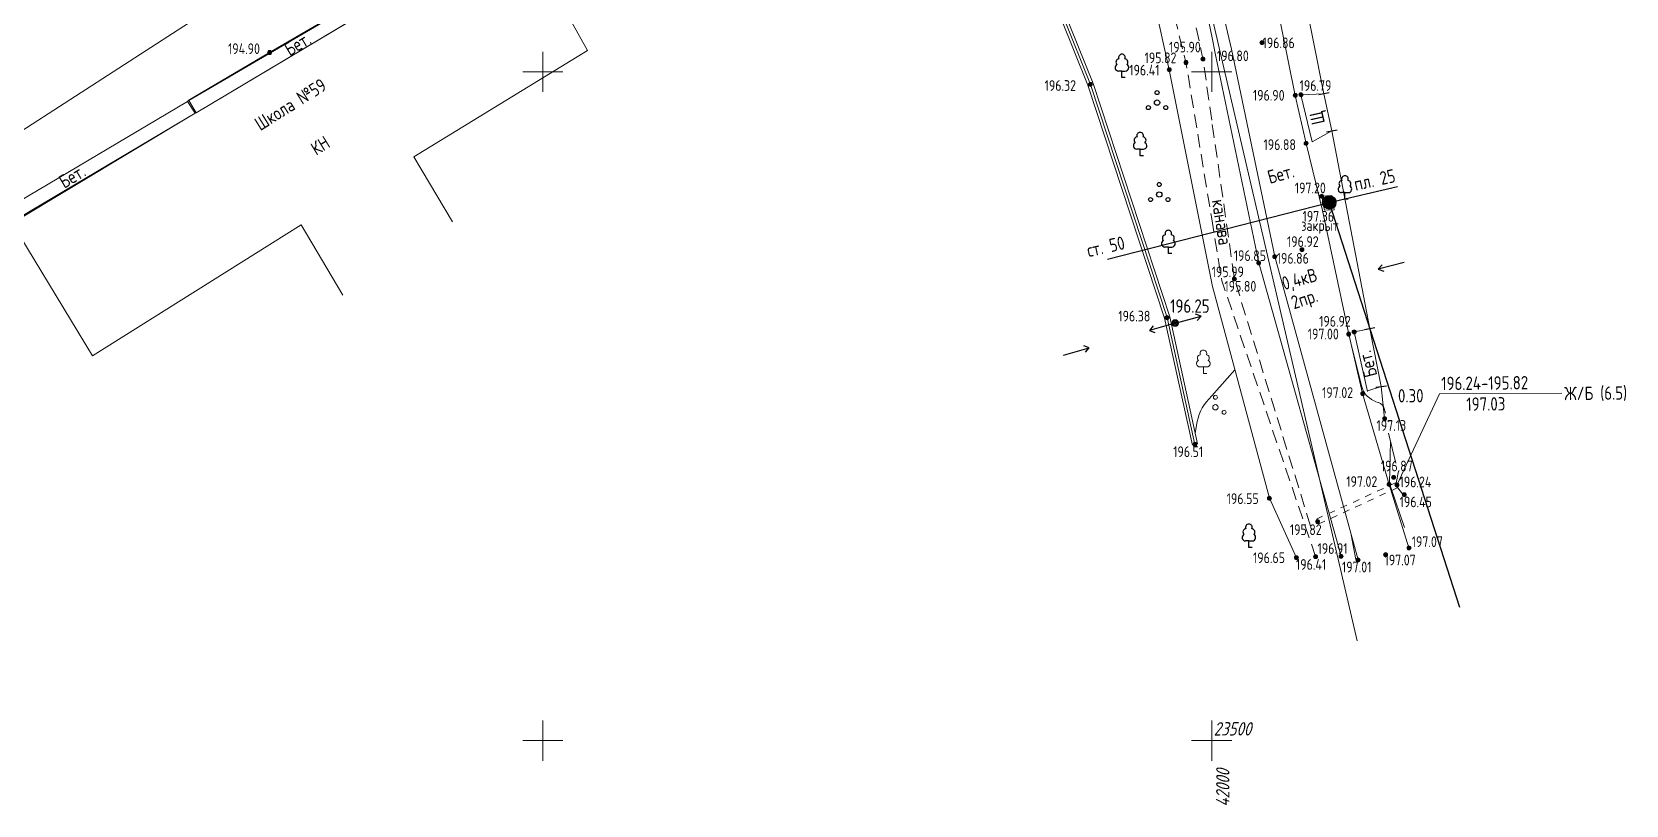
# Model space of a CAD drawing. Header units: metres. Extents: x 41798 to 42103, y 23448 to 23652.
# Drawn here: x 41911.8 to 42031, y 23495.2 to 23553 of the extents above; entities that cross this region are included whole.
import ezdxf

# ---------------------------------------------------------------- set-up
doc = ezdxf.new("R2010")
doc.units = ezdxf.units.M
for name, pattern in [('g5_01_5x1_5', [3, 1.5, -1.5]), ('g5_01x1', [2, 1, -1]), ('g5_02x1', [3, 2, -1])]:
    doc.linetypes.add(name, pattern=pattern)
for name, color, linetype in [('02_Сетка', 7, 'Continuous'), ('03_Здания и строения', 7, 'Continuous'), ('06_Инженерно-технические сооружения', 7, 'Continuous'), ('07_Объекты электропередачи', 7, 'Continuous'), ('10_Границы покрытий и угодий', 7, 'Continuous'), ('11_Гидрография', 7, 'Continuous'), ('13_Растительность', 7, 'Continuous'), ('14_Ограждения', 7, 'Continuous'), ('19_Горизонтали', 7, 'Continuous'), ('31_Водопровод', 7, 'Continuous'), ('35_Телефон', 7, 'Continuous'), ('44_Крышки колодцев', 7, 'Continuous'), ('45_Номера колодцев', 7, 'Continuous'), ('61_Отметки высоты поверхности', 7, 'Continuous')]:
    doc.layers.add(name, color=color, linetype=linetype)
doc.styles.add('LIKE11', font='bm431.shx')
doc.styles.add('Line_GUGK', font='', dxfattribs={"height": 1})
doc.styles.get("Standard").update_dxf_attribs({"font": 'GOST_0.TTF', "height": 2})
doc.styles.get('Line_GUGK').set_extended_font_data('Bm431', italic=True)
doc.linetypes.add('133_2', pattern='A,4,[27,GUGK_2005.shx,S=0.8,R=0,X=0,Y=0],4,-2', length=10)
doc.linetypes.add('g5_122_v', pattern='A,2,-2,3,-0.6,["В",Line_GUGK,S=2,R=0,X=0,Y=-1],-2.8,3,-2,8,-2,8,-2,6', length=41.4)
doc.linetypes.add('g5_472', pattern='A,0,-8,[25,GUGK_2005.shx,S=0.8,R=0,X=0,Y=-0.4],0', length=8)
doc.linetypes.add('g5_474_1a', pattern='A,2,-0.5,[28,GUGK_2005.shx,S=2,R=0,X=0,Y=0],-0.5,2', length=5)

# ---------------------------------------------------------------- blocks, each defined once
blk = doc.blocks.new('g5_115_1')
at = {"color": 0, "flags": 128}
for points in [[(0, 0), (4, 0)], [(3.29, -0.5), (4, 0), (3.29, 0.5)]]:
    blk.add_lwpolyline(points, dxfattribs=at)
blk = doc.blocks.new('g5_330')
at = {"linetype": 'ByBlock'}
blk.add_hatch(color=0, dxfattribs=at).paths.add_polyline_path([(-0.3, 0, 1), (0.3, 0, 1)])
at = {"color": 0, "linetype": 'ByBlock', "lineweight": -2}
blk.add_circle((0, 0), 0.3, dxfattribs=at)
at = {"color": 0, "linetype": 'ByBlock', "lineweight": 15, "flags": 12}
for tag, p in [('number', (-7.62, -0.8)), ('z', (0.5, -0.8))]:
    blk.add_attdef(tag, p, '', height=1.6, dxfattribs=at)
blk = doc.blocks.new('g5_394')
at = {"color": 0}
for centre, radius in [((0, 0), 0.4), ((0, 1.5), 0.3), ((-1.3, -0.75), 0.3), ((1.3, -0.75), 0.3)]:
    blk.add_circle(centre, radius, dxfattribs=at)
blk = doc.blocks.new('g5_388_1')
at = {"color": 0, "flags": 128}
blk.add_lwpolyline([(0, 0.99), (0.51, 0.99, 0.798042), (0.73, 1.95, 0.636328), (0.46, 2.81, 0.533064), (0, 3.5, 0.533064), (-0.46, 2.81, 0.636328), (-0.73, 1.95, 0.798042), (-0.51, 0.99)], format="xyb", dxfattribs=at)
for points in [[(0, 0.99), (-0.51, 0.99)], [(0.5, 0), (0, 0), (0, 0.99)]]:
    blk.add_lwpolyline(points, dxfattribs=at)
at = {"style": 'LIKE11', "flags": 8}
for tag, p in [('Описание', (-14.19, 0.84)), ('Метрические данные', (1.49, 0.46))]:
    blk.add_attdef(tag, p, '', height=2, dxfattribs=at)
blk = doc.blocks.new('g5_012')
at = {"color": 92, "linetype": 'ByBlock', "lineweight": -2}
for p, q in [((0, -3), (0, 3)), ((-3, 0), (3, 0))]:
    blk.add_line(p, q, dxfattribs=at)
blk = doc.blocks.new('g5_475_5')
at = {"color": 0, "flags": 128}
blk.add_lwpolyline([(0, -0.8), (0, 0.8)], dxfattribs=at)
blk = doc.blocks.new('g5_117v')
h = blk.add_hatch(color=255)
h.paths.add_polyline_path([(-0.92, 0.07), (0.92, 0.07, 0.921954)])
h.paths.add_polyline_path([(0.92, -0.07), (-0.92, -0.07, 0.921954)])
at = {"color": 0}
blk.add_line((-1, 0), (1, 0), dxfattribs=at)
blk.add_circle((0, 0), 1, dxfattribs=at)
at = {"style": 'LIKE11', "flags": 8}
for tag, p in [('Номер', (0, 1.7)), ('Отметка кольца люка', (0, -2.8)), ('Отметка земли (возле него)', (0, -4.8)), ('Верх прокладки', (0, -6.8)), ('Низ прокладки', (0, -8.8))]:
    blk.add_attdef(tag, p, '', height=1.6, dxfattribs=at)

msp = doc.modelspace()

# ---------------------------------------------------------------- hatches: boundary and pattern name
at = {"layer": '07_Объекты электропередачи', "linetype": 'Continuous', "ltscale": 0.5}
h = msp.add_hatch(color=255, dxfattribs=at)
h.paths.add_polyline_path([(41997.48, 23531.22), (41997.48, 23531.23), (41997.48, 23531.24), (41997.48, 23531.24), (41997.48, 23531.25), (41997.48, 23531.26), (41997.48, 23531.27), (41997.48, 23531.27), (41997.48, 23531.28), (41997.47, 23531.29), (41997.47, 23531.29), (41997.47, 23531.3), (41997.47, 23531.31), (41997.46, 23531.32), (41997.46, 23531.32), (41997.46, 23531.33), (41997.45, 23531.33), (41997.45, 23531.34), (41997.44, 23531.35), (41997.44, 23531.35), (41997.43, 23531.36), (41997.43, 23531.36), (41997.42, 23531.37), (41997.42, 23531.37), (41997.41, 23531.38), (41997.41, 23531.38), (41997.4, 23531.39), (41997.4, 23531.39), (41997.39, 23531.4), (41997.38, 23531.4), (41997.38, 23531.41), (41997.37, 23531.41), (41997.36, 23531.41), (41997.36, 23531.42), (41997.35, 23531.42), (41997.34, 23531.42), (41997.34, 23531.42), (41997.33, 23531.43), (41997.32, 23531.43), (41997.32, 23531.43), (41997.31, 23531.43), (41997.3, 23531.43), (41997.29, 23531.43), (41997.29, 23531.43), (41997.28, 23531.43), (41997.27, 23531.43), (41997.26, 23531.43), (41997.26, 23531.43), (41997.25, 23531.43), (41997.24, 23531.43), (41997.23, 23531.43), (41997.23, 23531.43), (41997.22, 23531.43), (41997.21, 23531.43), (41997.21, 23531.42), (41997.2, 23531.42), (41997.19, 23531.42), (41997.18, 23531.42), (41997.18, 23531.41), (41997.17, 23531.41), (41997.16, 23531.41), (41997.16, 23531.4), (41997.15, 23531.4), (41997.15, 23531.39), (41997.14, 23531.39), (41997.13, 23531.38), (41997.13, 23531.38), (41997.12, 23531.37), (41997.12, 23531.37), (41997.11, 23531.36), (41997.11, 23531.36), (41997.1, 23531.35), (41997.1, 23531.35), (41997.09, 23531.34), (41997.09, 23531.33), (41997.09, 23531.33), (41997.08, 23531.32), (41997.08, 23531.32), (41997.08, 23531.31), (41997.07, 23531.3), (41997.07, 23531.29), (41997.07, 23531.29), (41997.07, 23531.28), (41997.06, 23531.27), (41997.06, 23531.27), (41997.06, 23531.26), (41997.06, 23531.25), (41997.06, 23531.24), (41997.06, 23531.24), (41997.06, 23531.23), (41997.06, 23531.22), (41997.06, 23531.21), (41997.06, 23531.21), (41997.06, 23531.2), (41997.06, 23531.19), (41997.06, 23531.19), (41997.06, 23531.18), (41997.06, 23531.17), (41997.07, 23531.16), (41997.07, 23531.16), (41997.07, 23531.15), (41997.07, 23531.14), (41997.08, 23531.14), (41997.08, 23531.13), (41997.08, 23531.12), (41997.09, 23531.12), (41997.09, 23531.11), (41997.09, 23531.1), (41997.1, 23531.1), (41997.1, 23531.09), (41997.11, 23531.09), (41997.11, 23531.08), (41997.12, 23531.07), (41997.12, 23531.07), (41997.13, 23531.06), (41997.13, 23531.06), (41997.14, 23531.05), (41997.15, 23531.05), (41997.15, 23531.05), (41997.16, 23531.04), (41997.16, 23531.04), (41997.17, 23531.03), (41997.18, 23531.03), (41997.18, 23531.03), (41997.19, 23531.02), (41997.2, 23531.02), (41997.21, 23531.02), (41997.21, 23531.02), (41997.22, 23531.02), (41997.23, 23531.01), (41997.23, 23531.01), (41997.24, 23531.01), (41997.25, 23531.01), (41997.26, 23531.01), (41997.26, 23531.01), (41997.27, 23531.01), (41997.28, 23531.01), (41997.29, 23531.01), (41997.29, 23531.01), (41997.3, 23531.01), (41997.31, 23531.01), (41997.32, 23531.01), (41997.32, 23531.02), (41997.33, 23531.02), (41997.34, 23531.02), (41997.34, 23531.02), (41997.35, 23531.02), (41997.36, 23531.03), (41997.36, 23531.03), (41997.37, 23531.03), (41997.38, 23531.04), (41997.38, 23531.04), (41997.39, 23531.05), (41997.4, 23531.05), (41997.4, 23531.05), (41997.41, 23531.06), (41997.41, 23531.06), (41997.42, 23531.07), (41997.42, 23531.07), (41997.43, 23531.08), (41997.43, 23531.09), (41997.44, 23531.09), (41997.44, 23531.1), (41997.45, 23531.1), (41997.45, 23531.11), (41997.46, 23531.12), (41997.46, 23531.12), (41997.46, 23531.13), (41997.47, 23531.14), (41997.47, 23531.14), (41997.47, 23531.15), (41997.47, 23531.16), (41997.48, 23531.16), (41997.48, 23531.17), (41997.48, 23531.18), (41997.48, 23531.19), (41997.48, 23531.19), (41997.48, 23531.2), (41997.48, 23531.21), (41997.48, 23531.21)])
h.paths.add_polyline_path([(41997.37, 23531.22), (41997.37, 23531.23), (41997.37, 23531.23), (41997.37, 23531.23), (41997.37, 23531.24), (41997.37, 23531.24), (41997.37, 23531.24), (41997.37, 23531.25), (41997.36, 23531.25), (41997.36, 23531.25), (41997.36, 23531.26), (41997.36, 23531.26), (41997.36, 23531.26), (41997.36, 23531.26), (41997.36, 23531.27), (41997.36, 23531.27), (41997.35, 23531.27), (41997.35, 23531.28), (41997.35, 23531.28), (41997.35, 23531.28), (41997.35, 23531.28), (41997.34, 23531.29), (41997.34, 23531.29), (41997.34, 23531.29), (41997.34, 23531.29), (41997.33, 23531.3), (41997.33, 23531.3), (41997.33, 23531.3), (41997.33, 23531.3), (41997.32, 23531.3), (41997.32, 23531.31), (41997.32, 23531.31), (41997.31, 23531.31), (41997.31, 23531.31), (41997.31, 23531.31), (41997.3, 23531.31), (41997.3, 23531.31), (41997.3, 23531.32), (41997.29, 23531.32), (41997.29, 23531.32), (41997.29, 23531.32), (41997.28, 23531.32), (41997.28, 23531.32), (41997.28, 23531.32), (41997.27, 23531.32), (41997.27, 23531.32), (41997.27, 23531.32), (41997.26, 23531.32), (41997.26, 23531.32), (41997.26, 23531.32), (41997.25, 23531.32), (41997.25, 23531.32), (41997.25, 23531.32), (41997.24, 23531.32), (41997.24, 23531.31), (41997.24, 23531.31), (41997.23, 23531.31), (41997.23, 23531.31), (41997.23, 23531.31), (41997.23, 23531.31), (41997.22, 23531.31), (41997.22, 23531.3), (41997.22, 23531.3), (41997.21, 23531.3), (41997.21, 23531.3), (41997.21, 23531.3), (41997.21, 23531.29), (41997.2, 23531.29), (41997.2, 23531.29), (41997.2, 23531.29), (41997.2, 23531.28), (41997.19, 23531.28), (41997.19, 23531.28), (41997.19, 23531.28), (41997.19, 23531.27), (41997.19, 23531.27), (41997.18, 23531.27), (41997.18, 23531.26), (41997.18, 23531.26), (41997.18, 23531.26), (41997.18, 23531.26), (41997.18, 23531.25), (41997.18, 23531.25), (41997.18, 23531.25), (41997.18, 23531.24), (41997.17, 23531.24), (41997.17, 23531.24), (41997.17, 23531.23), (41997.17, 23531.23), (41997.17, 23531.23), (41997.17, 23531.22), (41997.17, 23531.22), (41997.17, 23531.22), (41997.17, 23531.21), (41997.17, 23531.21), (41997.17, 23531.21), (41997.18, 23531.2), (41997.18, 23531.2), (41997.18, 23531.2), (41997.18, 23531.19), (41997.18, 23531.19), (41997.18, 23531.19), (41997.18, 23531.18), (41997.18, 23531.18), (41997.18, 23531.18), (41997.19, 23531.17), (41997.19, 23531.17), (41997.19, 23531.17), (41997.19, 23531.16), (41997.19, 23531.16), (41997.2, 23531.16), (41997.2, 23531.16), (41997.2, 23531.15), (41997.2, 23531.15), (41997.21, 23531.15), (41997.21, 23531.15), (41997.21, 23531.15), (41997.21, 23531.14), (41997.22, 23531.14), (41997.22, 23531.14), (41997.22, 23531.14), (41997.23, 23531.14), (41997.23, 23531.13), (41997.23, 23531.13), (41997.23, 23531.13), (41997.24, 23531.13), (41997.24, 23531.13), (41997.24, 23531.13), (41997.25, 23531.13), (41997.25, 23531.13), (41997.25, 23531.13), (41997.26, 23531.13), (41997.26, 23531.13), (41997.26, 23531.12), (41997.27, 23531.12), (41997.27, 23531.12), (41997.27, 23531.12), (41997.28, 23531.12), (41997.28, 23531.13), (41997.28, 23531.13), (41997.29, 23531.13), (41997.29, 23531.13), (41997.29, 23531.13), (41997.3, 23531.13), (41997.3, 23531.13), (41997.3, 23531.13), (41997.31, 23531.13), (41997.31, 23531.13), (41997.31, 23531.13), (41997.32, 23531.14), (41997.32, 23531.14), (41997.32, 23531.14), (41997.33, 23531.14), (41997.33, 23531.14), (41997.33, 23531.15), (41997.33, 23531.15), (41997.34, 23531.15), (41997.34, 23531.15), (41997.34, 23531.15), (41997.34, 23531.16), (41997.35, 23531.16), (41997.35, 23531.16), (41997.35, 23531.16), (41997.35, 23531.17), (41997.35, 23531.17), (41997.36, 23531.17), (41997.36, 23531.18), (41997.36, 23531.18), (41997.36, 23531.18), (41997.36, 23531.19), (41997.36, 23531.19), (41997.36, 23531.19), (41997.36, 23531.2), (41997.37, 23531.2), (41997.37, 23531.2), (41997.37, 23531.21), (41997.37, 23531.21), (41997.37, 23531.21), (41997.37, 23531.22), (41997.37, 23531.22)])
msp.add_hatch(color=7, dxfattribs=at).paths.add_polyline_path([(41997.33, 23531.22), (41997.33, 23531.22), (41997.33, 23531.23), (41997.33, 23531.23), (41997.33, 23531.23), (41997.33, 23531.23), (41997.33, 23531.23), (41997.33, 23531.24), (41997.33, 23531.24), (41997.33, 23531.24), (41997.33, 23531.24), (41997.33, 23531.24), (41997.33, 23531.25), (41997.32, 23531.25), (41997.32, 23531.25), (41997.32, 23531.25), (41997.32, 23531.25), (41997.32, 23531.26), (41997.32, 23531.26), (41997.32, 23531.26), (41997.32, 23531.26), (41997.32, 23531.26), (41997.31, 23531.26), (41997.31, 23531.27), (41997.31, 23531.27), (41997.31, 23531.27), (41997.31, 23531.27), (41997.31, 23531.27), (41997.3, 23531.27), (41997.3, 23531.27), (41997.3, 23531.27), (41997.3, 23531.27), (41997.3, 23531.28), (41997.3, 23531.28), (41997.29, 23531.28), (41997.29, 23531.28), (41997.29, 23531.28), (41997.29, 23531.28), (41997.29, 23531.28), (41997.28, 23531.28), (41997.28, 23531.28), (41997.28, 23531.28), (41997.28, 23531.28), (41997.28, 23531.28), (41997.27, 23531.28), (41997.27, 23531.28), (41997.27, 23531.28), (41997.27, 23531.28), (41997.26, 23531.28), (41997.26, 23531.28), (41997.26, 23531.28), (41997.26, 23531.28), (41997.26, 23531.28), (41997.25, 23531.28), (41997.25, 23531.28), (41997.25, 23531.28), (41997.25, 23531.28), (41997.25, 23531.28), (41997.24, 23531.28), (41997.24, 23531.27), (41997.24, 23531.27), (41997.24, 23531.27), (41997.24, 23531.27), (41997.24, 23531.27), (41997.23, 23531.27), (41997.23, 23531.27), (41997.23, 23531.27), (41997.23, 23531.27), (41997.23, 23531.26), (41997.23, 23531.26), (41997.23, 23531.26), (41997.22, 23531.26), (41997.22, 23531.26), (41997.22, 23531.26), (41997.22, 23531.25), (41997.22, 23531.25), (41997.22, 23531.25), (41997.22, 23531.25), (41997.22, 23531.25), (41997.22, 23531.24), (41997.21, 23531.24), (41997.21, 23531.24), (41997.21, 23531.24), (41997.21, 23531.24), (41997.21, 23531.23), (41997.21, 23531.23), (41997.21, 23531.23), (41997.21, 23531.23), (41997.21, 23531.23), (41997.21, 23531.22), (41997.21, 23531.22), (41997.21, 23531.22), (41997.21, 23531.22), (41997.21, 23531.22), (41997.21, 23531.21), (41997.21, 23531.21), (41997.21, 23531.21), (41997.21, 23531.21), (41997.21, 23531.21), (41997.21, 23531.2), (41997.21, 23531.2), (41997.22, 23531.2), (41997.22, 23531.2), (41997.22, 23531.2), (41997.22, 23531.19), (41997.22, 23531.19), (41997.22, 23531.19), (41997.22, 23531.19), (41997.22, 23531.19), (41997.22, 23531.19), (41997.23, 23531.18), (41997.23, 23531.18), (41997.23, 23531.18), (41997.23, 23531.18), (41997.23, 23531.18), (41997.23, 23531.18), (41997.23, 23531.17), (41997.24, 23531.17), (41997.24, 23531.17), (41997.24, 23531.17), (41997.24, 23531.17), (41997.24, 23531.17), (41997.24, 23531.17), (41997.25, 23531.17), (41997.25, 23531.17), (41997.25, 23531.17), (41997.25, 23531.16), (41997.25, 23531.16), (41997.26, 23531.16), (41997.26, 23531.16), (41997.26, 23531.16), (41997.26, 23531.16), (41997.26, 23531.16), (41997.27, 23531.16), (41997.27, 23531.16), (41997.27, 23531.16), (41997.27, 23531.16), (41997.28, 23531.16), (41997.28, 23531.16), (41997.28, 23531.16), (41997.28, 23531.16), (41997.28, 23531.16), (41997.29, 23531.16), (41997.29, 23531.16), (41997.29, 23531.16), (41997.29, 23531.17), (41997.29, 23531.17), (41997.3, 23531.17), (41997.3, 23531.17), (41997.3, 23531.17), (41997.3, 23531.17), (41997.3, 23531.17), (41997.3, 23531.17), (41997.31, 23531.17), (41997.31, 23531.17), (41997.31, 23531.18), (41997.31, 23531.18), (41997.31, 23531.18), (41997.31, 23531.18), (41997.32, 23531.18), (41997.32, 23531.18), (41997.32, 23531.19), (41997.32, 23531.19), (41997.32, 23531.19), (41997.32, 23531.19), (41997.32, 23531.19), (41997.32, 23531.19), (41997.32, 23531.2), (41997.33, 23531.2), (41997.33, 23531.2), (41997.33, 23531.2), (41997.33, 23531.2), (41997.33, 23531.21), (41997.33, 23531.21), (41997.33, 23531.21), (41997.33, 23531.21), (41997.33, 23531.21), (41997.33, 23531.22), (41997.33, 23531.22), (41997.33, 23531.22)])
at = {"layer": '61_Отметки высоты поверхности', "linetype": 'Continuous', "ltscale": 0.5}
for points in [[(41997.93, 23550.7, 1), (41998.24, 23550.7, 1)], [(41999.2, 23550.97, 1), (41999.5, 23550.97, 1)], [(41998.6, 23522.14, 1), (41998.9, 23522.14, 1)]]:
    msp.add_hatch(color=7, dxfattribs=at).paths.add_polyline_path(points)

# ---------------------------------------------------------------- linework, layer by layer
at = {"layer": '03_Здания и строения', "color": 7, "linetype": 'Continuous', "lineweight": 20, "ltscale": 0.5, "flags": 128}
msp.add_lwpolyline([(41910.33, 23538.69), (41924.02, 23546.92), (41924.08, 23546.94), (41941.15, 23557.12), (41940.69, 23557.89), (41940.66, 23557.92), (41940.43, 23558.23), (41940.4, 23558.26), (41940.44, 23558.32), (41943.13, 23559.83), (41943.45, 23560.02), (41945.09, 23560.98), (41945.97, 23561.52), (41946.25, 23561.68), (41946.53, 23561.85), (41947.35, 23562.33), (41947.7, 23562.53), (41948.25, 23562.86), (41948.61, 23562.98), (41948.8, 23563.07)], dxfattribs=at)
at = {"layer": '03_Здания и строения', "color": 7, "linetype": 'Continuous', "lineweight": 20, "elevation": 195.81, "flags": 128}
msp.add_lwpolyline([(41947.35, 23562.33), (41953.33, 23551.61), (41940.35, 23543.66), (41943.24, 23538.78)], dxfattribs=at)
at = {"layer": '03_Здания и строения', "color": 7, "linetype": 'Continuous', "lineweight": 20, "flags": 128}
msp.add_lwpolyline([(41910.33, 23538.69), (41916.34, 23528.76), (41931.93, 23538.56), (41935.05, 23533.31)], dxfattribs=at)
at = {"layer": '06_Инженерно-технические сооружения', "color": 7, "linetype": 'Continuous', "lineweight": 20, "ltscale": 0.5, "flags": 128}
for points in [[(42000, 23534.21), (41996.83, 23550.16), (41993.82, 23563.74), (41989.91, 23573.36), (41986.27, 23578.24), (41981.46, 23579.55), (41978.95, 23580.73), (41976.75, 23580.12), (41968.55, 23577.53), (41962.27, 23575.13), (41961.24, 23576.73), (41966.96, 23579.89), (41971.98, 23581.76), (41974.92, 23582.26), (41978.28, 23583.05), (41981.37, 23583.39), (41988.26, 23581.12), (41993.71, 23575.05), (41997.53, 23564.5), (42000, 23552.67)], [(41923.48, 23547.86), (41929.58, 23551.45), (41940.66, 23557.92), (41940.43, 23558.23), (41940.4, 23558.26), (41939.62, 23559.42), (41942.74, 23561.16)], [(42000, 23552.67), (42000.29, 23551.28), (42003.52, 23535.72), (42009.67, 23513.78)], [(42006.33, 23513.67), (42004.32, 23518.12), (42000.03, 23534.05), (42000, 23534.21)]]:
    msp.add_lwpolyline(points, dxfattribs=at)
at = {"layer": '06_Инженерно-технические сооружения', "color": 7, "linetype": 'Continuous', "lineweight": 20, "flags": 128}
msp.add_lwpolyline([(42013.85, 23519.11), (42017.04, 23525.94), (42026.18, 23525.99)], dxfattribs=at)
at = {"layer": '06_Инженерно-технические сооружения', "color": 7, "linetype": 'g5_01x1', "lineweight": 20, "ltscale": 0.5, "flags": 128}
for points in [[(42007.84, 23516.56), (42013.79, 23519.3)], [(42008.01, 23516.2), (42013.93, 23518.93)]]:
    msp.add_lwpolyline(points, dxfattribs=at)
at = {"layer": '07_Объекты электропередачи', "color": 7, "linetype": 'Continuous', "lineweight": 20, "ltscale": 0.5, "elevation": 196.25, "flags": 128}
for points in [[(41997.02, 23531.22, 1), (41997.52, 23531.22, 1)], [(41997.21, 23531.22, 1), (41997.33, 23531.22, 1)]]:
    msp.add_lwpolyline(points, format="xyb", close=True, dxfattribs=at)
at = {"layer": '10_Границы покрытий и угодий', "color": 7, "linetype": 'g5_01_5x1_5', "lineweight": 20, "ltscale": 500, "flags": 128}
for points in [[(42000, 23572.5), (42000.61, 23570.31), (42003.38, 23562.45), (42006.25, 23548.24), (42007.06, 23544.65), (42008.29, 23539.63), (42010.25, 23530.39), (42011.28, 23525.95), (42013.26, 23519.16), (42014.74, 23514.41)], [(41908.17, 23537.5), (41907.84, 23538.53), (41923.45, 23547.78), (41923.55, 23547.85), (41940.69, 23557.89), (41941.15, 23557.12), (41924.08, 23546.94), (41924.02, 23546.92), (41908.17, 23537.5)], [(42000, 23558.09), (42001.48, 23551.69), (42004.71, 23536.19), (42010.94, 23513.51)], [(41923.55, 23547.85), (41924.08, 23546.94)], [(42008.39, 23548.36), (42006.67, 23548.29), (42007.5, 23544.76), (42008.98, 23545.59), (42008.39, 23548.36)], [(41923.45, 23547.78), (41924.02, 23546.92)], [(42011.81, 23530.79), (42010.65, 23530.56), (42011.64, 23526.1), (42011.66, 23526.16), (42012.67, 23526.48), (42011.81, 23530.79)]]:
    msp.add_lwpolyline(points, dxfattribs=at)
at = {"layer": '11_Гидрография', "color": 92, "linetype": 'g5_02x1', "lineweight": 20, "ltscale": 0.5, "flags": 128}
for points in [[(42000, 23546.4), (41999.35, 23550.97), (41996.45, 23564.13), (41992.65, 23574.51), (41986.98, 23579.9), (41980.84, 23581.87), (41978.59, 23581.65), (41972.5, 23580.65), (41971.7, 23580.3), (41964.67, 23577.78), (41962.45, 23576.82), (41962.34, 23575.79), (41964.87, 23577.16), (41971.9, 23579.8), (41978.95, 23580.73), (41979.87, 23581.2), (41986.74, 23579.26), (41991.24, 23574.09), (41994.81, 23563.76), (41998.08, 23550.7), (42000, 23539.02)], [(42007.39, 23516.04), (42001.7, 23534.52), (42000, 23546.4)], [(42000, 23539.02), (42000.76, 23534.37), (42007.77, 23513.76)]]:
    msp.add_lwpolyline(points, dxfattribs=at)
at = {"layer": '13_Растительность', "color": 92, "linetype": 'Continuous', "lineweight": 20, "ltscale": 0.5, "flags": 128}
msp.add_lwpolyline([(41999.38, 23527.94), (41999.64, 23527.94, 0.798042), (41999.74, 23528.42, 0.636328), (41999.61, 23528.85, 0.533064), (41999.38, 23529.2, 0.533064), (41999.15, 23528.85, 0.636328), (41999.01, 23528.42, 0.798042), (41999.12, 23527.94)], format="xyb", dxfattribs=at)
for points in [[(41999.38, 23527.94), (41999.12, 23527.94)], [(41999.63, 23527.45), (41999.38, 23527.45), (41999.38, 23527.94)]]:
    msp.add_lwpolyline(points, dxfattribs=at)
for points in [[(42000.13, 23525.67, 1), (42000.43, 23525.67, 1)], [(42000.08, 23524.92, 1), (42000.48, 23524.92, 1)], [(42000.78, 23524.55, 1), (42001.08, 23524.55, 1)]]:
    msp.add_lwpolyline(points, format="xyb", close=True, dxfattribs=at)
at = {"layer": '14_Ограждения', "color": 7, "linetype": 'Continuous', "lineweight": 20, "ltscale": 0.5, "flags": 128}
for points in [[(41998.95, 23522.19), (41996.87, 23531.68), (41991.13, 23549.13), (41987.09, 23559.22), (41982.9, 23571.01), (41979.8, 23579.62), (41979.84, 23580.06), (41952.27, 23565.2)], [(41998.56, 23522.1), (41996.48, 23531.58), (41990.75, 23549), (41986.71, 23559.08), (41982.52, 23570.87), (41979.39, 23579.58), (41979.37, 23579.35), (41952.46, 23564.85)]]:
    msp.add_lwpolyline(points, dxfattribs=at)
at = {"layer": '14_Ограждения', "color": 7, "linetype": 'g5_472', "lineweight": 20, "ltscale": 0.5, "flags": 128}
msp.add_lwpolyline([(41998.75, 23522.14), (41996.67, 23531.63), (41990.94, 23549.06), (41986.9, 23559.15), (41982.71, 23570.94), (41979.6, 23579.6), (41979.61, 23579.71), (41952.36, 23565.02)], dxfattribs=at)
at = {"layer": '14_Ограждения', "color": 7, "linetype": 'g5_474_1a', "lineweight": 20, "ltscale": 0.5, "flags": 128}
for points in [[(42005.46, 23563.07), (42008.39, 23548.36)], [(42008.98, 23545.59), (42011.81, 23530.79)], [(42012.67, 23526.48), (42012.93, 23524.08)], [(42013.22, 23522.99), (42013.76, 23520.74)]]:
    msp.add_lwpolyline(points, dxfattribs=at)
at = {"layer": '19_Горизонтали', "color": 32, "linetype": 'Continuous', "lineweight": 20, "ltscale": 0.5, "flags": 128}
for points, elevation in [([(42012.99, 23524.49), (42012.9, 23524.83, 0.260356), (42012.48, 23525.27), (42012.45, 23525.28, -0.090846), (42011.79, 23525.62), (42011.72, 23525.68, -0.166585), (42011.23, 23526.44), (42010.47, 23529.45)], 197), ([(42000, 23525.78), (41999.78, 23525.54, 0.147592), (41998.86, 23523.58), (41998.77, 23522.97)], 196.5), ([(42013.36, 23522.4), (42013.28, 23519.24), (42013.28, 23519.24), (42013.32, 23519.13, 0.000599), (42013.39, 23518.93), (42014.42, 23515.94)], 197)]:
    msp.add_lwpolyline(points, format="xyb", dxfattribs=dict(at, elevation=elevation))
for points, elevation in [([(42001.74, 23527.72), (42000, 23525.78)], 196.5), ([(42014.35, 23518.36), (42013.84, 23518.99)], 196.5), ([(42010.78, 23513.54), (42010.42, 23515.38)], 197)]:
    msp.add_lwpolyline(points, dxfattribs=dict(at, elevation=elevation))
msp.add_lwpolyline([(42013.96, 23520.14), (42013.8, 23519.25)], dxfattribs=at)
at = {"layer": '31_Водопровод', "color": 94, "linetype": 'g5_122_v', "lineweight": 30, "ltscale": 500, "flags": 128}
for points in [[(41992.21, 23535.99), (42008.79, 23540.24), (42013.89, 23541.43)], [(42008.79, 23540.24), (42018.53, 23509.98)]]:
    msp.add_lwpolyline(points, dxfattribs=at)
at = {"layer": '31_Водопровод', "color": 7, "linetype": 'Continuous', "lineweight": 20, "ltscale": 500, "flags": 128}
msp.add_lwpolyline([(42008.23, 23540.7), (42008.44, 23539.67), (42009.16, 23539.69), (42009.08, 23540.21), (42008.98, 23540.75), (42008.23, 23540.7)], dxfattribs=at)
at = {"layer": '35_Телефон', "color": 6, "linetype": '133_2', "lineweight": 20, "ltscale": 500, "flags": 128}
for points in [[(41975.69, 23587.39), (41891.61, 23533.04), (41893.24, 23525.39)], [(41998.65, 23560.06), (42010.88, 23507.47)]]:
    msp.add_lwpolyline(points, dxfattribs=at)
at = {"layer": '61_Отметки высоты поверхности', "color": 7, "linetype": 'Continuous', "lineweight": 20, "ltscale": 0.5, "flags": 128}
for points, elevation in [([(41997.93, 23550.7, 1), (41998.24, 23550.7, 1)], 195.82), ([(41999.2, 23550.97, 1), (41999.5, 23550.97, 1)], 195.9), ([(41998.6, 23522.14, 1), (41998.9, 23522.14, 1)], 196.51)]:
    msp.add_lwpolyline(points, format="xyb", close=True, dxfattribs=dict(at, elevation=elevation))

# ---------------------------------------------------------------- block references
at = {"layer": '02_Сетка', "color": 92, "linetype": 'Continuous', "lineweight": 15, "ltscale": 0.5, "xscale": 0.5, "yscale": 0.5}
for p in [(41950, 23550), (42000, 23550), (42000, 23550), (41950, 23500), (42000, 23500), (42000, 23500)]:
    msp.add_blockref('g5_012', p, dxfattribs=at)
at = {"layer": '07_Объекты электропередачи', "color": 7, "linetype": 'Continuous', "lineweight": 20, "xscale": 0.5, "yscale": 0.5, "zscale": 0.5}
for p, rotation in [((42014.39, 23535.76, 0), 194.8415006413954), ((41997.27, 23531.22, 196.25), 196.0784205793281), ((41997.27, 23531.22, 196.25), 14.84150417017559), ((41988.92, 23528.82, 0), 16.07841557037176)]:
    msp.add_blockref('g5_115_1', p, dxfattribs=dict(at, rotation=rotation))
at = {"layer": '13_Растительность', "color": 92, "linetype": 'Continuous', "lineweight": 20, "xscale": 0.5, "yscale": 0.5, "zscale": 0.5}
for name, p in [('g5_388_1', (41993.29, 23549.57)), ('g5_394', (41995.92, 23547.7)), ('g5_388_1', (41994.65, 23543.73)), ('g5_394', (41996.08, 23540.83)), ('g5_388_1', (41996.76, 23536.41)), ('g5_388_1', (42002.78, 23514.44, 196.59))]:
    msp.add_blockref(name, p, dxfattribs=at)
at = {"layer": '13_Растительность', "color": 7, "linetype": 'Continuous', "lineweight": 20, "xscale": 0.5, "yscale": 0.5, "zscale": 0.5}
msp.add_blockref('g5_388_1', (42009.96, 23540.48, 196.68), dxfattribs=at)
at = {"layer": '14_Ограждения', "color": 7, "linetype": 'Continuous', "lineweight": 20, "xscale": 0.5, "yscale": 0.5, "zscale": 0.5}
for p, rotation in [((42008.39, 23548.36, 196.66), 101.2507447468365), ((42008.98, 23545.59, 196.66), 280.8369700656843), ((42011.81, 23530.79, 196.99), 100.836965056728), ((42012.67, 23526.48, 196.84), 276.0960811212651)]:
    msp.add_blockref('g5_475_5', p, dxfattribs=dict(at, rotation=rotation))
at = {"layer": '44_Крышки колодцев', "color": 7, "linetype": 'Continuous', "lineweight": 20, "xscale": 0.5, "yscale": 0.5, "zscale": 0.5}
msp.add_blockref('g5_117v', (42008.79, 23540.24, 0.77), dxfattribs=at)
at = {"layer": '61_Отметки высоты поверхности', "color": 7, "linetype": 'Continuous', "lineweight": 20, "xscale": 0.5, "yscale": 0.5, "zscale": 0.5}
for p in [(41929.58, 23551.45, 194.9), (42003.75, 23552.19, 196.87), (41996.83, 23550.16, 196.41), (41990.94, 23549.06, 196.32), (42006.25, 23548.24, 196.9), (42006.67, 23548.29, 196.79), (42007.06, 23544.65, 196.88), (42008.23, 23540.7, 197.2), (42004.71, 23536.19, 196.86), (42006.75, 23536.7, 196.92), (42003.52, 23535.72, 196.85), (42001.7, 23534.52, 195.8), (41996.67, 23531.63, 196.38), (42010.25, 23530.39, 197), (42010.65, 23530.56, 196.92), (42011.28, 23525.95, 197.01), (42012.93, 23524.08, 197.13), (42013.26, 23519.16, 197.02), (42013.6, 23519.68, 196.87), (42013.85, 23519.11, 196.24), (42004.32, 23518.12, 196.55), (42014.4, 23518.38, 196.45), (42007.92, 23516.38, 195.82), (42014.74, 23514.41, 197.07), (42006.33, 23513.67, 196.65), (42007.77, 23513.76, 196.41), (42009.67, 23513.78, 196.91), (42010.94, 23513.51, 197.01), (42013, 23513.91, 197.07)]:
    msp.add_blockref('g5_330', p, dxfattribs=at)

# ---------------------------------------------------------------- texts
at = {"layer": '02_Сетка', "linetype": 'Continuous', "lineweight": 15, "oblique": 15}
msp.add_text('23500', height=1, dxfattribs=at).set_placement((42000.15, 23500.38))
msp.add_text('42000', height=1, rotation=90, dxfattribs=at).set_placement((42001.33, 23495.06))
at = {"layer": '03_Здания и строения', "color": 7, "linetype": 'Continuous', "lineweight": 15}
for s, rotation, p in [('Школа №59', 32.0066, (41928.88, 23545.56)), ('КН', 31.6359, (41933.06, 23543.72))]:
    msp.add_text(s, height=1, rotation=rotation, dxfattribs=at).set_placement(p)
at = {"layer": '06_Инженерно-технические сооружения', "color": 7, "linetype": 'Continuous', "lineweight": 15}
for s, rotation, p in [('канава', 279.0445, (42000, 23540.39)), ('196.24-195.82', 0.5705, (42017.16, 23526.2)), ('Ж/Б (6.5)', 0.5796, (42026.36, 23525.45)), ('0.30', 0.3223, (42013.93, 23525.28)), ('197.03', 0.7399, (42019.04, 23524.65))]:
    msp.add_text(s, height=1, rotation=rotation, dxfattribs=at).set_placement(p)
at = {"layer": '07_Объекты электропередачи', "color": 7, "linetype": 'Continuous', "lineweight": 15}
for s, rotation, p in [('0,4кВ', 15.5632, (42005.41, 23533.67)), ('2пр.', 18.2968, (42006.15, 23532.24))]:
    msp.add_text(s, height=1, rotation=rotation, dxfattribs=at).set_placement(p)
at = {"layer": '07_Объекты электропередачи', "color": 7, "linetype": 'Continuous', "lineweight": 15, "ltscale": 0.5}
msp.add_text('196.25', height=1, dxfattribs=at).set_placement((41996.89, 23531.99))
at = {"layer": '10_Границы покрытий и угодий', "color": 7, "linetype": 'Continuous', "lineweight": 15}
for s, rotation, p in [('Бет.', 30.9638, (41931.08, 23551.15)), ('Щ', 102.6875, (42008.47, 23546.19)), ('Бет.', 30.9638, (41914.23, 23541.25)), ('Бет.', 15.4823, (42004.34, 23541.62)), ('Бет.', 104.7678, (42012.39, 23527.32))]:
    msp.add_text(s, height=1, rotation=rotation, dxfattribs=at).set_placement(p)
at = {"layer": '31_Водопровод', "color": 94, "linetype": 'Continuous', "lineweight": 15}
for s, p in [('пл. 25', (42010.76, 23541.1)), ('ст. 50', (41990.8, 23536.14))]:
    msp.add_text(s, height=1, rotation=12.5409, dxfattribs=at).set_placement(p)
at = {"layer": '45_Номера колодцев', "color": 7, "linetype": 'Continuous', "lineweight": 15, "ltscale": 0.5}
for s, p in [('197.36', (42006.79, 23538.8)), ('закрыт', (42006.7, 23538.11))]:
    msp.add_text(s, height=0.8, dxfattribs=at).set_placement(p)
at = {"layer": '61_Отметки высоты поверхности', "color": 7, "linetype": 'Continuous', "lineweight": 15, "ltscale": 0.5}
for s, p in [('194.90', (41926.47, 23551.33)), ('195.82', (41994.98, 23550.65)), ('195.90', (41996.81, 23551.45)), ('196.80', (42000.39, 23550.8)), ('196.86', (42003.8, 23551.77)), ('196.41', (41993.84, 23549.73)), ('196.32', (41987.51, 23548.58)), ('196.79', (42006.57, 23548.58)), ('196.90', (42003.08, 23547.85)), ('196.88', (42003.87, 23544.16)), ('197.20', (42006.21, 23540.92)), ('196.92', (42005.63, 23536.91)), ('196.85', (42001.65, 23535.86)), ('196.86', (42004.86, 23535.66)), ('195.99', (42000, 23534.65)), ('195.80', (42000.95, 23533.57)), ('196.38', (41993.02, 23531.34)), ('196.92', (42008.03, 23530.95)), ('197.00', (42007.18, 23530)), ('197.02', (42008.25, 23525.62)), ('197.13', (42012.32, 23523.16)), ('196.51', (41997.12, 23521.2)), ('196.87', (42012.64, 23520.13)), ('197.02', (42010.06, 23518.97)), ('196.24', (42014.04, 23518.94)), ('196.55', (42001.12, 23517.69)), ('196.45', (42014.05, 23517.45)), ('195.82', (42005.84, 23515.37)), ('196.91', (42007.91, 23513.96)), ('197.07', (42014.95, 23514.47)), ('196.65', (42003.09, 23513.27)), ('196.41', (42006.3, 23512.77)), ('197.01', (42009.74, 23512.58)), ('197.07', (42012.92, 23513.1))]:
    msp.add_text(s, height=0.8, dxfattribs=at).set_placement(p)

doc.saveas('drawing.dxf')
